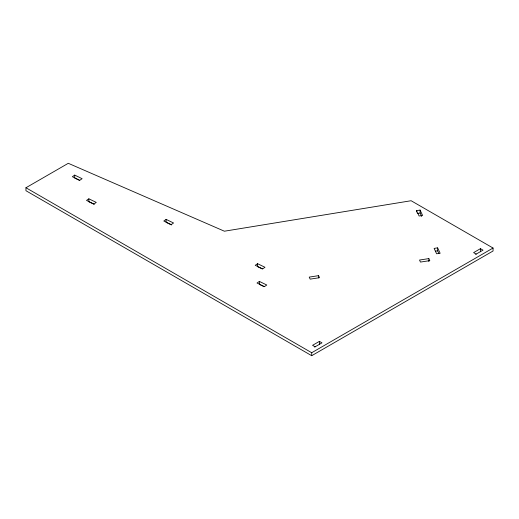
<?xml version="1.0" encoding="UTF-8"?>
<svg xmlns="http://www.w3.org/2000/svg" width="519" height="519" viewBox="0 0 519 519"><rect width="100%" height="100%" fill="white"/><g stroke="black" fill="none" stroke-linecap="round" stroke-linejoin="round"><path stroke-width="0.78" d="M74.71 175.104L72.368 176.713L79.783 180.307L82.119 178.698L74.71 175.104L74.71 178.069L79.426 180.353M88.859 198.816L86.517 200.425L93.933 204.012L96.268 202.404L88.859 198.816L88.859 201.774L94.25 204.389M166.138 219.401L163.803 221.01L171.218 224.597L173.554 222.988L166.138 219.401L166.138 222.359L171.529 224.974M257.573 263.691L255.231 265.3L262.646 268.894L264.982 267.285L257.573 263.691L257.573 266.656L262.29 268.939M259.364 281.415L257.022 283.024L264.437 286.618L266.779 285.009L259.364 281.415L259.364 284.38L264.08 286.663M25.95 187.748L68.287 163.303L224.396 231.208L411.113 200.73L493.05 248.037L493.05 251.001L311.711 355.697L25.95 190.713L25.95 187.748L311.711 352.732L493.05 248.037M314.618 347.101L321.981 342.858L319.406 341.372L312.561 345.323L315.137 346.809M475.657 254.394L483.02 250.152L480.451 248.666L473.607 252.617L476.183 254.102M416.588 210.617L420.105 210.078L422.609 215.476L419.093 216.014L416.588 210.617L416.588 212.102M417.289 213.471L420.105 213.037L421.668 216.41M437.634 247.855L434.124 248.4L436.628 253.797L440.144 253.253L437.634 247.855L437.634 250.82L438.886 253.512M435.525 251.144L437.634 250.82M318.569 275.66L309.22 277.107L310.161 279.138L319.509 277.691L318.569 275.66L318.569 277.886M428.869 258.598L419.521 260.045L420.461 262.076L429.81 260.629L428.869 258.598L428.869 261.563M480.451 248.666L480.451 251.631M420.105 210.078L420.105 213.037M319.406 341.372L319.406 344.337M311.711 352.732L311.711 355.697"/></g></svg>
